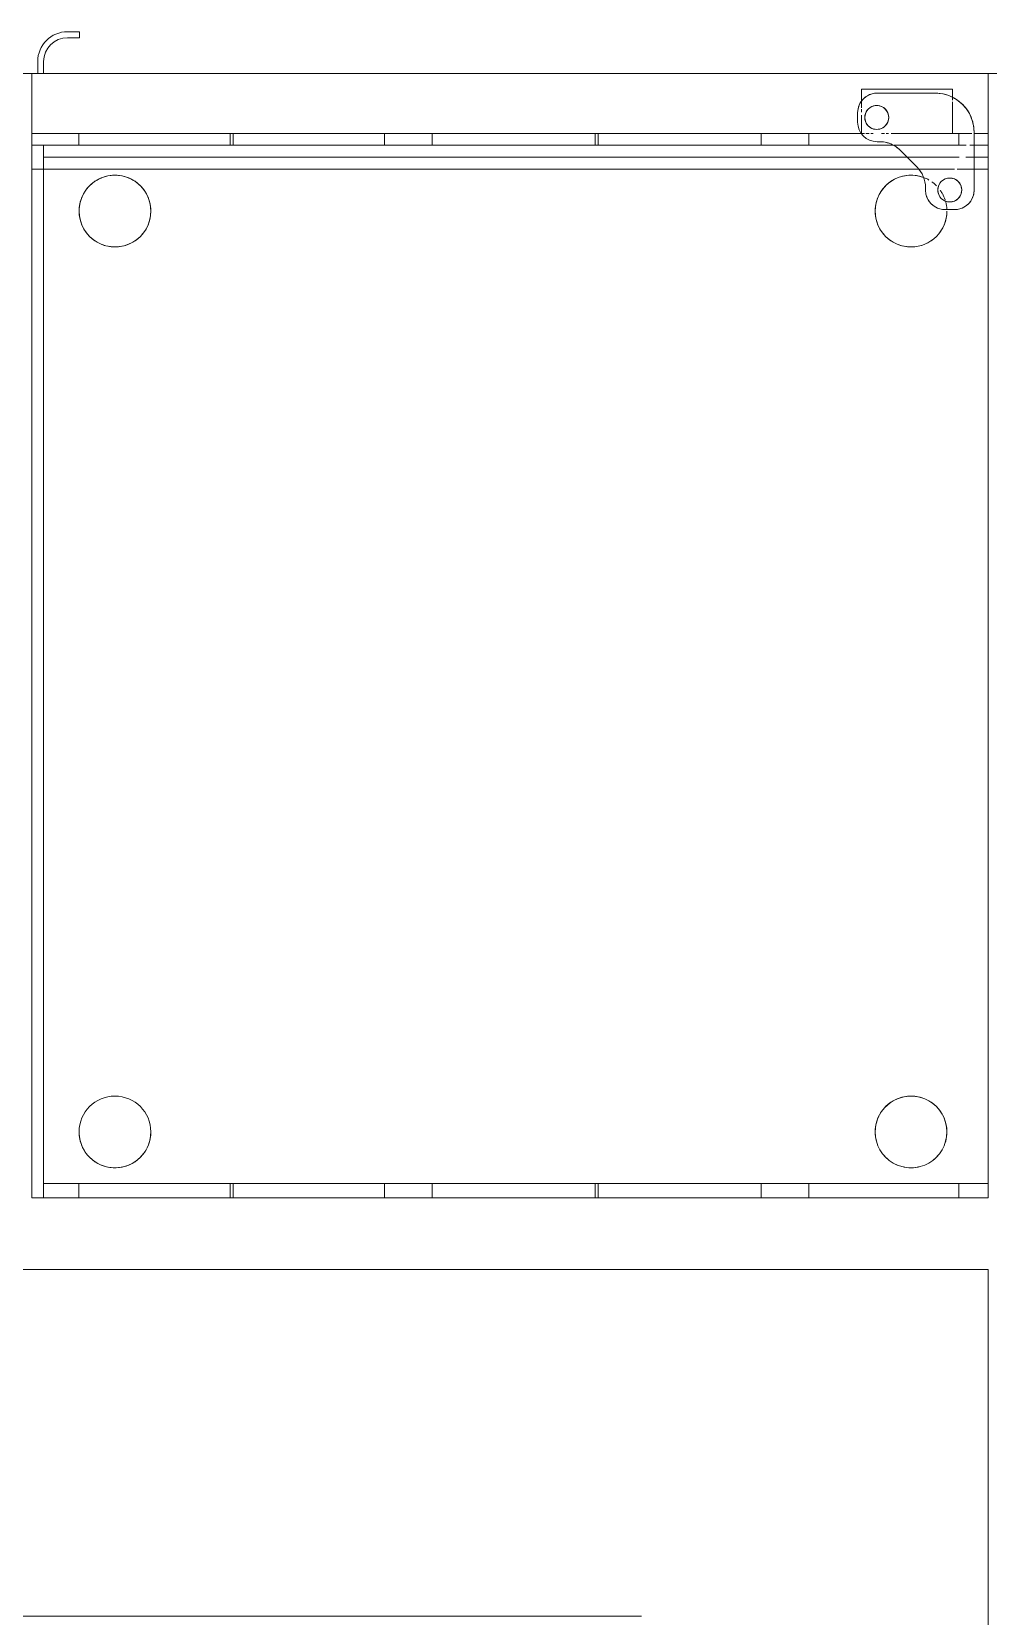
# Model space of a CAD drawing. Header units: inches. Extents: x -430 to 361, y -510 to 778.
# Drawn here: x 57.42 to 77.42, y -358.04 to -324.92 of the extents above; entities that cross this region are included whole.
import ezdxf

# ---------------------------------------------------------------- set-up
doc = ezdxf.new("R2010")
doc.units = ezdxf.units.IN
doc.header["$MEASUREMENT"] = 0
for name, color, linetype, lineweight in [('I-WALL', 8, 'Continuous', 9), ('Q-CASE', 8, 'Continuous', 9), ('Q-SPCQ', 8, 'Continuous', 9)]:
    doc.layers.add(name, color=color, linetype=linetype, lineweight=lineweight)

# ---------------------------------------------------------------- blocks, each defined once
blk = doc.blocks.new('Equipment_Refrigerator Undercounter_HC_2 - Equipment_Refrigerator Undercounter_HC__VOA-2456526-Test Fit - First Floor Plan')
at = {"layer": 'Q-SPCQ'}
for p, q in [((1, 24.375), (0.75, 24.375)), ((0.75, 24.375), (1, 24.375)), ((0.75, 24.25), (1, 24.25)), ((1, 24.25), (0.75, 24.25)), ((1, 24.25), (1, 24.375)), ((1, 24.375), (1, 24.25)), ((0.125, 23.75), (0.125, 23.5)), ((0.125, 23.5), (0.125, 23.75)), ((0.25, 23.5), (0.25, 23.75)), ((0.25, 23.75), (0.25, 23.5)), ((0, 23.5), (0, 22)), ((0, 22), (0, 23.5)), ((0, 23.5), (20, 23.5)), ((0.125, 23.5), (0, 23.5)), ((0.125, 23.5), (0.25, 23.5)), ((0.25, 23.5), (0.125, 23.5)), ((0.25, 23.5), (0.125, 23.5)), ((20, 23.5), (0.25, 23.5)), ((20, 23.5), (20, 22)), ((20, 22), (20, 23.5)), ((17.346, 22.917), (17.346, 23.173)), ((17.346, 23.173), (17.346, 23.164)), ((19.25, 23.173), (17.346, 23.173)), ((17.346, 23.164), (17.346, 23.145)), ((17.346, 23.145), (17.346, 23.003)), ((17.346, 23.003), (17.346, 22.917)), ((17.346, 22.78), (17.346, 22.917)), ((17.346, 22.917), (17.346, 22.78)), ((17.674, 23.089), (18.89, 23.089)), ((18.89, 23.089), (17.674, 23.089)), ((19.25, 23.003), (19.25, 23.173)), ((19.25, 23.173), (19.25, 23)), ((19.25, 22.947), (19.25, 23)), ((19.25, 23), (19.25, 22.947)), ((19.25, 22.601), (19.25, 22.912)), ((19.25, 22.912), (19.25, 22.25)), ((17.268, 22.481), (17.268, 22.684)), ((17.268, 22.684), (17.268, 22.481)), ((17.346, 22.694), (17.346, 22.758)), ((17.346, 22.758), (17.346, 22.694)), ((17.346, 22.534), (17.346, 22.631)), ((17.346, 22.601), (17.346, 22.562)), ((17.346, 22.562), (17.346, 22.454)), ((19.25, 22.562), (19.25, 22.601)), ((19.25, 22.449), (19.25, 22.562)), ((0, 22.25), (0, 22)), ((0, 22), (0, 22.25)), ((0, 22.25), (0.985, 22.25)), ((17.344, 22.25), (0, 22.25)), ((0.985, 22.25), (4.149, 22.25)), ((4.149, 22.25), (0.985, 22.25)), ((0.985, 22.25), (4.149, 22.25)), ((4.149, 22.25), (0.985, 22.25)), ((0.985, 22.25), (4.149, 22.25)), ((4.149, 22.25), (0.985, 22.25)), ((0.985, 22.25), (4.149, 22.25)), ((4.149, 22.25), (0.985, 22.25)), ((0.985, 22.25), (4.149, 22.25)), ((4.149, 22.25), (0.985, 22.25)), ((0.985, 22.25), (4.149, 22.25)), ((4.149, 22.25), (0.985, 22.25)), ((0.985, 22.25), (4.149, 22.25)), ((0.985, 22.25), (0.985, 22)), ((0.985, 22), (0.985, 22.25)), ((0.985, 22.25), (0.985, 22)), ((0.985, 22), (0.985, 22.25)), ((0.985, 22.25), (0.985, 22)), ((0.985, 22), (0.985, 22.25)), ((0.985, 22.25), (0.985, 22)), ((0.985, 22), (0.985, 22.25)), ((0.985, 22.25), (0.985, 22)), ((0.985, 22), (0.985, 22.25)), ((0.985, 22.25), (0.985, 22)), ((0.985, 22), (0.985, 22.25)), ((4.149, 22.25), (4.211, 22.25)), ((4.149, 22.25), (4.149, 22)), ((4.149, 22), (4.149, 22.25)), ((4.149, 22.25), (4.149, 22)), ((4.149, 22), (4.149, 22.25)), ((4.149, 22.25), (4.149, 22)), ((4.149, 22), (4.149, 22.25)), ((4.149, 22.25), (4.149, 22)), ((4.149, 22), (4.149, 22.25)), ((4.149, 22.25), (4.149, 22)), ((4.149, 22), (4.149, 22.25)), ((4.149, 22.25), (4.149, 22)), ((4.149, 22), (4.149, 22.25)), ((4.211, 22.25), (7.375, 22.25)), ((7.375, 22.25), (4.211, 22.25)), ((4.211, 22.25), (7.375, 22.25)), ((7.375, 22.25), (4.211, 22.25)), ((4.211, 22.25), (7.375, 22.25)), ((7.375, 22.25), (4.211, 22.25)), ((4.211, 22.25), (7.375, 22.25)), ((7.375, 22.25), (4.211, 22.25)), ((4.211, 22.25), (7.375, 22.25)), ((7.375, 22.25), (4.211, 22.25)), ((4.211, 22.25), (7.375, 22.25)), ((7.375, 22.25), (4.211, 22.25)), ((4.211, 22.25), (7.375, 22.25)), ((4.211, 22.25), (4.211, 22)), ((4.211, 22), (4.211, 22.25)), ((4.211, 22.25), (4.211, 22)), ((4.211, 22), (4.211, 22.25)), ((4.211, 22.25), (4.211, 22)), ((4.211, 22), (4.211, 22.25)), ((4.211, 22.25), (4.211, 22)), ((4.211, 22), (4.211, 22.25)), ((4.211, 22.25), (4.211, 22)), ((4.211, 22), (4.211, 22.25)), ((4.211, 22.25), (4.211, 22)), ((4.211, 22), (4.211, 22.25)), ((7.375, 22.25), (8.375, 22.25)), ((7.375, 22.25), (7.375, 22)), ((7.375, 22), (7.375, 22.25)), ((7.375, 22.25), (7.375, 22)), ((7.375, 22), (7.375, 22.25)), ((7.375, 22.25), (7.375, 22)), ((7.375, 22), (7.375, 22.25)), ((7.375, 22.25), (7.375, 22)), ((7.375, 22), (7.375, 22.25)), ((7.375, 22.25), (7.375, 22)), ((7.375, 22), (7.375, 22.25)), ((7.375, 22.25), (7.375, 22)), ((7.375, 22), (7.375, 22.25)), ((8.375, 22.25), (11.781, 22.25)), ((11.781, 22.25), (8.375, 22.25)), ((8.375, 22.25), (11.781, 22.25)), ((11.781, 22.25), (8.375, 22.25)), ((8.375, 22.25), (11.781, 22.25)), ((11.781, 22.25), (8.375, 22.25)), ((8.375, 22.25), (11.781, 22.25)), ((11.781, 22.25), (8.375, 22.25)), ((8.375, 22.25), (11.781, 22.25)), ((11.781, 22.25), (8.375, 22.25)), ((8.375, 22.25), (11.781, 22.25)), ((11.781, 22.25), (8.375, 22.25)), ((8.375, 22.25), (11.781, 22.25)), ((8.375, 22.25), (8.375, 22)), ((8.375, 22), (8.375, 22.25)), ((8.375, 22.25), (8.375, 22)), ((8.375, 22), (8.375, 22.25)), ((8.375, 22.25), (8.375, 22)), ((8.375, 22), (8.375, 22.25)), ((8.375, 22.25), (8.375, 22)), ((8.375, 22), (8.375, 22.25)), ((8.375, 22.25), (8.375, 22)), ((8.375, 22), (8.375, 22.25)), ((8.375, 22.25), (8.375, 22)), ((8.375, 22), (8.375, 22.25)), ((11.781, 22.25), (11.844, 22.25)), ((11.781, 22.25), (11.781, 22)), ((11.781, 22), (11.781, 22.25)), ((11.781, 22.25), (11.781, 22)), ((11.781, 22), (11.781, 22.25)), ((11.781, 22.25), (11.781, 22)), ((11.781, 22), (11.781, 22.25)), ((11.781, 22.25), (11.781, 22)), ((11.781, 22), (11.781, 22.25)), ((11.781, 22.25), (11.781, 22)), ((11.781, 22), (11.781, 22.25)), ((11.781, 22.25), (11.781, 22)), ((11.781, 22), (11.781, 22.25)), ((11.844, 22.25), (15.25, 22.25)), ((15.25, 22.25), (11.844, 22.25)), ((11.844, 22.25), (15.25, 22.25)), ((15.25, 22.25), (11.844, 22.25)), ((11.844, 22.25), (15.25, 22.25)), ((15.25, 22.25), (11.844, 22.25)), ((11.844, 22.25), (15.25, 22.25)), ((15.25, 22.25), (11.844, 22.25)), ((11.844, 22.25), (15.25, 22.25)), ((15.25, 22.25), (11.844, 22.25)), ((11.844, 22.25), (15.25, 22.25)), ((15.25, 22.25), (11.844, 22.25)), ((11.844, 22.25), (15.25, 22.25)), ((11.844, 22.25), (11.844, 22)), ((11.844, 22), (11.844, 22.25)), ((11.844, 22.25), (11.844, 22)), ((11.844, 22), (11.844, 22.25)), ((11.844, 22.25), (11.844, 22)), ((11.844, 22), (11.844, 22.25)), ((11.844, 22.25), (11.844, 22)), ((11.844, 22), (11.844, 22.25)), ((11.844, 22.25), (11.844, 22)), ((11.844, 22), (11.844, 22.25)), ((11.844, 22.25), (11.844, 22)), ((11.844, 22), (11.844, 22.25)), ((15.25, 22.25), (16.25, 22.25)), ((15.25, 22.25), (15.25, 22)), ((15.25, 22), (15.25, 22.25)), ((15.25, 22.25), (15.25, 22)), ((15.25, 22), (15.25, 22.25)), ((15.25, 22.25), (15.25, 22)), ((15.25, 22), (15.25, 22.25)), ((15.25, 22.25), (15.25, 22)), ((15.25, 22), (15.25, 22.25)), ((15.25, 22.25), (15.25, 22)), ((15.25, 22), (15.25, 22.25)), ((15.25, 22.25), (15.25, 22)), ((15.25, 22), (15.25, 22.25)), ((16.25, 22.25), (17.344, 22.25)), ((17.344, 22.25), (16.25, 22.25)), ((16.25, 22.25), (17.344, 22.25)), ((17.344, 22.25), (16.25, 22.25)), ((16.25, 22.25), (17.344, 22.25)), ((17.344, 22.25), (16.25, 22.25)), ((16.25, 22.25), (17.344, 22.25)), ((17.344, 22.25), (16.25, 22.25)), ((16.25, 22.25), (17.344, 22.25)), ((17.344, 22.25), (16.25, 22.25)), ((16.25, 22.25), (17.344, 22.25)), ((17.344, 22.25), (16.25, 22.25)), ((16.25, 22.25), (17.344, 22.25)), ((16.25, 22.25), (16.25, 22)), ((16.25, 22), (16.25, 22.25)), ((16.25, 22.25), (16.25, 22)), ((16.25, 22), (16.25, 22.25)), ((16.25, 22.25), (16.25, 22)), ((16.25, 22), (16.25, 22.25)), ((16.25, 22.25), (16.25, 22)), ((16.25, 22), (16.25, 22.25)), ((16.25, 22.25), (16.25, 22)), ((16.25, 22), (16.25, 22.25)), ((16.25, 22.25), (16.25, 22)), ((16.25, 22), (16.25, 22.25)), ((17.414, 22.25), (17.344, 22.25)), ((17.346, 22.407), (17.346, 22.471)), ((17.346, 22.454), (17.346, 22.449)), ((17.346, 22.449), (17.346, 22.442)), ((17.346, 22.442), (17.346, 22.423)), ((17.346, 22.423), (17.346, 22.393)), ((17.346, 22.393), (17.346, 22.352)), ((17.346, 22.25), (17.346, 22.385)), ((17.346, 22.352), (17.346, 22.304)), ((17.346, 22.296), (17.346, 22.25)), ((17.414, 22.25), (17.346, 22.25)), ((17.414, 22.25), (17.346, 22.25)), ((17.346, 22.25), (17.414, 22.25)), ((17.414, 22.25), (17.346, 22.25)), ((17.346, 22.25), (17.414, 22.25)), ((17.414, 22.25), (17.346, 22.25)), ((17.346, 22.25), (17.414, 22.25)), ((17.414, 22.25), (17.346, 22.25)), ((17.346, 22.25), (17.414, 22.25)), ((17.414, 22.25), (17.346, 22.25)), ((17.346, 22.25), (17.414, 22.25)), ((17.414, 22.25), (17.346, 22.25)), ((17.346, 22.25), (17.414, 22.25)), ((17.414, 22.25), (17.346, 22.25)), ((17.346, 22.25), (17.414, 22.25)), ((17.507, 22.25), (17.437, 22.25)), ((17.507, 22.25), (17.437, 22.25)), ((17.437, 22.25), (17.507, 22.25)), ((17.507, 22.25), (17.437, 22.25)), ((17.507, 22.25), (17.437, 22.25)), ((17.437, 22.25), (17.507, 22.25)), ((17.507, 22.25), (17.437, 22.25)), ((17.437, 22.25), (17.507, 22.25)), ((17.507, 22.25), (17.437, 22.25)), ((17.437, 22.25), (17.507, 22.25)), ((17.507, 22.25), (17.437, 22.25)), ((17.437, 22.25), (17.507, 22.25)), ((17.507, 22.25), (17.437, 22.25)), ((17.437, 22.25), (17.507, 22.25)), ((17.507, 22.25), (17.437, 22.25)), ((17.437, 22.25), (17.507, 22.25)), ((17.59, 22.25), (17.546, 22.25)), ((17.59, 22.25), (17.546, 22.25)), ((17.546, 22.25), (17.59, 22.25)), ((17.59, 22.25), (17.546, 22.25)), ((17.59, 22.25), (17.546, 22.25)), ((17.546, 22.25), (17.59, 22.25)), ((17.59, 22.25), (17.546, 22.25)), ((17.546, 22.25), (17.59, 22.25)), ((17.59, 22.25), (17.546, 22.25)), ((17.546, 22.25), (17.59, 22.25)), ((17.59, 22.25), (17.546, 22.25)), ((17.546, 22.25), (17.59, 22.25)), ((17.59, 22.25), (17.546, 22.25)), ((17.546, 22.25), (17.59, 22.25)), ((17.59, 22.25), (17.546, 22.25)), ((17.546, 22.25), (17.59, 22.25)), ((17.826, 22.25), (17.765, 22.25)), ((17.826, 22.25), (17.765, 22.25)), ((17.765, 22.25), (17.826, 22.25)), ((17.826, 22.25), (17.765, 22.25)), ((17.826, 22.25), (17.765, 22.25)), ((17.765, 22.25), (17.826, 22.25)), ((17.826, 22.25), (17.765, 22.25)), ((17.765, 22.25), (17.826, 22.25)), ((17.826, 22.25), (17.765, 22.25)), ((17.765, 22.25), (17.826, 22.25)), ((17.826, 22.25), (17.765, 22.25)), ((17.765, 22.25), (17.826, 22.25)), ((17.826, 22.25), (17.765, 22.25)), ((17.765, 22.25), (17.826, 22.25)), ((17.826, 22.25), (17.765, 22.25)), ((17.765, 22.25), (17.826, 22.25)), ((17.914, 22.25), (17.861, 22.25)), ((17.914, 22.25), (17.861, 22.25)), ((17.861, 22.25), (17.914, 22.25)), ((17.914, 22.25), (17.861, 22.25)), ((17.914, 22.25), (17.861, 22.25)), ((17.861, 22.25), (17.914, 22.25)), ((17.914, 22.25), (17.861, 22.25)), ((17.861, 22.25), (17.914, 22.25)), ((17.914, 22.25), (17.861, 22.25)), ((17.861, 22.25), (17.914, 22.25)), ((17.914, 22.25), (17.861, 22.25)), ((17.861, 22.25), (17.914, 22.25)), ((17.914, 22.25), (17.861, 22.25)), ((17.861, 22.25), (17.914, 22.25)), ((17.914, 22.25), (17.861, 22.25)), ((17.861, 22.25), (17.914, 22.25)), ((19.25, 22.25), (17.97, 22.25)), ((19.25, 22.25), (17.97, 22.25)), ((17.97, 22.25), (19.25, 22.25)), ((19.656, 22.25), (17.97, 22.25)), ((19.25, 22.25), (17.97, 22.25)), ((17.97, 22.25), (19.25, 22.25)), ((19.25, 22.25), (17.97, 22.25)), ((17.97, 22.25), (19.25, 22.25)), ((19.25, 22.25), (17.97, 22.25)), ((17.97, 22.25), (19.25, 22.25)), ((19.25, 22.25), (17.97, 22.25)), ((17.97, 22.25), (19.25, 22.25)), ((19.25, 22.25), (17.97, 22.25)), ((17.97, 22.25), (19.25, 22.25)), ((19.25, 22.25), (17.97, 22.25)), ((17.97, 22.25), (19.25, 22.25)), ((19.25, 22.423), (19.25, 22.449)), ((19.25, 22.25), (19.25, 22.423)), ((19.25, 22.25), (19.383, 22.25)), ((19.383, 22.25), (19.25, 22.25)), ((19.25, 22.25), (19.383, 22.25)), ((19.383, 22.25), (19.25, 22.25)), ((19.25, 22.25), (19.383, 22.25)), ((19.383, 22.25), (19.25, 22.25)), ((19.25, 22.25), (19.383, 22.25)), ((19.383, 22.25), (19.25, 22.25)), ((19.25, 22.25), (19.383, 22.25)), ((19.383, 22.25), (19.25, 22.25)), ((19.25, 22.25), (19.383, 22.25)), ((19.383, 22.25), (19.25, 22.25)), ((19.25, 22.25), (19.383, 22.25)), ((19.383, 22.25), (19.656, 22.25)), ((19.383, 22.25), (19.383, 22)), ((19.383, 22), (19.383, 22.25)), ((19.383, 22.25), (19.383, 22)), ((19.383, 22), (19.383, 22.25)), ((19.383, 22.25), (19.383, 22)), ((19.383, 22), (19.383, 22.25)), ((19.383, 22.25), (19.383, 22)), ((19.383, 22), (19.383, 22.25)), ((19.383, 22.25), (19.383, 22)), ((19.383, 22), (19.383, 22.25)), ((19.383, 22.25), (19.383, 22)), ((19.383, 22), (19.383, 22.25)), ((19.701, 22.278), (19.701, 21.062)), ((19.701, 21.062), (19.701, 22.278)), ((19.701, 22.25), (20, 22.25)), ((20, 22.25), (19.701, 22.25)), ((20, 22.25), (20, 21.5)), ((20, 22), (20, 22.25)), ((0, 22), (0, 21.5)), ((0, 21.5), (0, 22)), ((0.25, 22), (0, 22)), ((18.015, 22), (0, 22)), ((0.25, 22), (0.985, 22)), ((18.015, 22), (0.25, 22)), ((0.25, 21.5), (0.25, 22)), ((0.25, 21.5), (0.25, 22)), ((0.25, 21.75), (0.25, 22)), ((0.25, 22), (0.25, 21.75)), ((18.015, 22), (0.25, 22)), ((18.015, 22), (0.25, 22)), ((18.015, 22), (0.25, 22)), ((4.149, 22), (0.985, 22)), ((0.985, 22), (4.149, 22)), ((4.149, 22), (0.985, 22)), ((0.985, 22), (4.149, 22)), ((4.149, 22), (0.985, 22)), ((0.985, 22), (4.149, 22)), ((4.149, 22), (0.985, 22)), ((0.985, 22), (4.149, 22)), ((4.149, 22), (0.985, 22)), ((0.985, 22), (4.149, 22)), ((4.149, 22), (0.985, 22)), ((0.985, 22), (4.149, 22)), ((0.985, 22), (4.149, 22)), ((4.149, 22), (4.211, 22)), ((7.375, 22), (4.211, 22)), ((4.211, 22), (7.375, 22)), ((7.375, 22), (4.211, 22)), ((4.211, 22), (7.375, 22)), ((7.375, 22), (4.211, 22)), ((4.211, 22), (7.375, 22)), ((7.375, 22), (4.211, 22)), ((4.211, 22), (7.375, 22)), ((7.375, 22), (4.211, 22)), ((4.211, 22), (7.375, 22)), ((7.375, 22), (4.211, 22)), ((4.211, 22), (7.375, 22)), ((4.211, 22), (7.375, 22)), ((7.375, 22), (8.375, 22)), ((11.781, 22), (8.375, 22)), ((8.375, 22), (11.781, 22)), ((11.781, 22), (8.375, 22)), ((8.375, 22), (11.781, 22)), ((11.781, 22), (8.375, 22)), ((8.375, 22), (11.781, 22)), ((11.781, 22), (8.375, 22)), ((8.375, 22), (11.781, 22)), ((11.781, 22), (8.375, 22)), ((8.375, 22), (11.781, 22)), ((11.781, 22), (8.375, 22)), ((8.375, 22), (11.781, 22)), ((8.375, 22), (11.781, 22)), ((11.781, 22), (11.844, 22)), ((15.25, 22), (11.844, 22)), ((11.844, 22), (15.25, 22)), ((15.25, 22), (11.844, 22)), ((11.844, 22), (15.25, 22)), ((15.25, 22), (11.844, 22)), ((11.844, 22), (15.25, 22)), ((15.25, 22), (11.844, 22)), ((11.844, 22), (15.25, 22)), ((15.25, 22), (11.844, 22)), ((11.844, 22), (15.25, 22)), ((15.25, 22), (11.844, 22)), ((11.844, 22), (15.25, 22)), ((11.844, 22), (15.25, 22)), ((15.25, 22), (16.25, 22)), ((18.015, 22), (16.25, 22)), ((16.25, 22), (18.015, 22)), ((18.015, 22), (16.25, 22)), ((16.25, 22), (18.015, 22)), ((18.015, 22), (16.25, 22)), ((16.25, 22), (18.015, 22)), ((18.015, 22), (16.25, 22)), ((16.25, 22), (18.015, 22)), ((18.015, 22), (16.25, 22)), ((16.25, 22), (18.015, 22)), ((18.015, 22), (16.25, 22)), ((16.25, 22), (18.015, 22)), ((16.25, 22), (18.015, 22)), ((17.726, 22.075), (17.674, 22.075)), ((17.674, 22.075), (17.726, 22.075)), ((19.383, 22), (18.029, 22)), ((18.029, 22), (19.383, 22)), ((19.383, 22), (18.029, 22)), ((18.029, 22), (19.383, 22)), ((19.383, 22), (18.029, 22)), ((18.029, 22), (19.383, 22)), ((19.383, 22), (18.029, 22)), ((18.029, 22), (19.383, 22)), ((19.383, 22), (18.029, 22)), ((18.029, 22), (19.383, 22)), ((19.383, 22), (18.029, 22)), ((18.029, 22), (19.383, 22)), ((18.029, 22), (19.383, 22)), ((19.538, 22), (18.029, 22)), ((19.538, 22), (18.029, 22)), ((19.538, 22), (18.029, 22)), ((19.538, 22), (18.029, 22)), ((19.538, 22), (18.029, 22)), ((18.509, 21.544), (18.156, 21.897)), ((18.156, 21.897), (18.509, 21.544)), ((19.383, 22), (19.538, 22)), ((19.613, 22), (19.701, 22)), ((19.701, 22), (19.613, 22)), ((19.701, 22), (19.613, 22)), ((19.701, 22), (19.613, 22)), ((19.701, 22), (19.613, 22)), ((19.701, 22), (19.613, 22)), ((19.701, 22), (20, 22)), ((20, 22), (19.701, 22)), ((20, 22), (19.701, 22)), ((20, 22), (19.701, 22)), ((20, 22), (19.701, 22)), ((20, 22), (19.701, 22)), ((20, 21.5), (20, 22)), ((20, 22), (20, 21.5)), ((20, 21.5), (20, 22)), ((20, 21.75), (20, 22)), ((20, 22), (20, 21.75)), ((0.25, 21.75), (18.303, 21.75)), ((18.303, 21.75), (0.25, 21.75)), ((0.25, 21.5), (0.25, 21.75)), ((0.25, 21.75), (0.25, 21.5)), ((18.303, 21.75), (0.25, 21.75)), ((18.303, 21.75), (0.25, 21.75)), ((18.303, 21.75), (19.39, 21.75)), ((19.39, 21.75), (18.303, 21.75)), ((19.39, 21.75), (18.303, 21.75)), ((19.39, 21.75), (18.303, 21.75)), ((19.533, 21.75), (19.701, 21.75)), ((19.701, 21.75), (19.533, 21.75)), ((19.701, 21.75), (19.533, 21.75)), ((19.701, 21.75), (19.533, 21.75)), ((19.701, 21.75), (20, 21.75)), ((20, 21.75), (19.701, 21.75)), ((20, 21.75), (19.701, 21.75)), ((20, 21.75), (19.701, 21.75)), ((20, 21.5), (20, 21.75)), ((20, 21.75), (20, 21.5)), ((0, 0), (0, 21.5)), ((0, 21.5), (0, 0)), ((18.543, 21.5), (0, 21.5)), ((0.25, 21.5), (0, 21.5)), ((0.25, 21.5), (0, 21.5)), ((0.25, 21.5), (0, 21.5)), ((18.543, 21.5), (0.25, 21.5)), ((0.25, 21.5), (18.543, 21.5)), ((18.543, 21.5), (0.25, 21.5)), ((0.25, 0), (0.25, 21.5)), ((0.25, 0.297), (0.25, 21.5)), ((18.543, 21.5), (0.25, 21.5)), ((18.543, 21.5), (0.25, 21.5)), ((0.25, 21.5), (18.543, 21.5)), ((18.543, 21.5), (0.25, 21.5)), ((0.25, 21.5), (18.543, 21.5)), ((18.543, 21.5), (0.25, 21.5)), ((19.291, 21.5), (18.543, 21.5)), ((19.291, 21.5), (18.543, 21.5)), ((18.543, 21.5), (19.291, 21.5)), ((19.291, 21.5), (18.543, 21.5)), ((19.291, 21.5), (18.543, 21.5)), ((19.291, 21.5), (18.543, 21.5)), ((18.543, 21.5), (19.291, 21.5)), ((19.291, 21.5), (18.543, 21.5)), ((18.543, 21.5), (19.291, 21.5)), ((19.291, 21.5), (18.543, 21.5)), ((19.701, 21.5), (19.347, 21.5)), ((19.701, 21.5), (19.347, 21.5)), ((19.347, 21.5), (19.701, 21.5)), ((19.701, 21.5), (19.347, 21.5)), ((19.701, 21.5), (19.347, 21.5)), ((19.701, 21.5), (19.347, 21.5)), ((19.347, 21.5), (19.701, 21.5)), ((19.701, 21.5), (19.347, 21.5)), ((19.347, 21.5), (19.701, 21.5)), ((19.701, 21.5), (19.347, 21.5)), ((20, 21.5), (19.701, 21.5)), ((20, 21.5), (19.701, 21.5)), ((19.701, 21.5), (20, 21.5)), ((20, 21.5), (19.701, 21.5)), ((20, 21.5), (19.701, 21.5)), ((20, 21.5), (19.701, 21.5)), ((19.701, 21.5), (20, 21.5)), ((20, 21.5), (19.701, 21.5)), ((19.701, 21.5), (20, 21.5)), ((20, 21.5), (19.701, 21.5)), ((20, 0), (20, 21.5)), ((20, 21.5), (20, 0)), ((20, 21.5), (20, 0.297)), ((20, 0.297), (20, 21.5)), ((18.688, 21.062), (18.688, 21.114)), ((18.688, 21.114), (18.688, 21.062)), ((19.296, 20.656), (19.093, 20.656)), ((19.093, 20.656), (19.296, 20.656)), ((0, 0), (20, 0)), ((0.25, 0), (0, 0)), ((0.25, 0.297), (0.25, 0)), ((0.25, 0), (0.25, 0.297)), ((0.25, 0.297), (0.985, 0.297)), ((20, 0.297), (0.25, 0.297)), ((0.25, 0), (0.25, 0.297)), ((0.985, 0), (0.25, 0)), ((20, 0), (0.25, 0)), ((0.985, 0), (0.25, 0)), ((0.985, 0), (0.25, 0)), ((0.25, 0), (20, 0)), ((0.985, 0.297), (4.149, 0.297)), ((4.149, 0.297), (0.985, 0.297)), ((0.985, 0.297), (4.149, 0.297)), ((4.149, 0.297), (0.985, 0.297)), ((0.985, 0.297), (4.149, 0.297)), ((4.149, 0.297), (0.985, 0.297)), ((0.985, 0.297), (4.149, 0.297)), ((4.149, 0.297), (0.985, 0.297)), ((0.985, 0.297), (4.149, 0.297)), ((4.149, 0.297), (0.985, 0.297)), ((0.985, 0.297), (4.149, 0.297)), ((4.149, 0.297), (0.985, 0.297)), ((0.985, 0.297), (4.149, 0.297)), ((0.985, 0), (0.985, 0.297)), ((0.985, 0.297), (0.985, 0)), ((0.985, 0), (0.985, 0.297)), ((0.985, 0.297), (0.985, 0)), ((0.985, 0), (0.985, 0.297)), ((0.985, 0.297), (0.985, 0)), ((0.985, 0), (0.985, 0.297)), ((0.985, 0.297), (0.985, 0)), ((0.985, 0), (0.985, 0.297)), ((0.985, 0.297), (0.985, 0)), ((0.985, 0), (0.985, 0.297)), ((0.985, 0.297), (0.985, 0)), ((4.149, 0), (0.985, 0)), ((4.149, 0), (0.985, 0)), ((0.985, 0), (4.149, 0)), ((4.149, 0), (0.985, 0)), ((0.985, 0), (4.149, 0)), ((4.149, 0), (0.985, 0)), ((0.985, 0), (4.149, 0)), ((4.149, 0), (0.985, 0)), ((0.985, 0), (4.149, 0)), ((4.149, 0), (0.985, 0)), ((0.985, 0), (4.149, 0)), ((4.149, 0), (0.985, 0)), ((0.985, 0), (4.149, 0)), ((4.149, 0), (0.985, 0)), ((4.149, 0), (0.985, 0)), ((4.149, 0.297), (4.211, 0.297)), ((4.149, 0), (4.149, 0.297)), ((4.149, 0.297), (4.149, 0)), ((4.149, 0), (4.149, 0.297)), ((4.149, 0.297), (4.149, 0)), ((4.149, 0), (4.149, 0.297)), ((4.149, 0.297), (4.149, 0)), ((4.149, 0), (4.149, 0.297)), ((4.149, 0.297), (4.149, 0)), ((4.149, 0), (4.149, 0.297)), ((4.149, 0.297), (4.149, 0)), ((4.149, 0), (4.149, 0.297)), ((4.149, 0.297), (4.149, 0)), ((4.211, 0), (4.149, 0)), ((4.211, 0), (4.149, 0)), ((4.211, 0), (4.149, 0)), ((4.211, 0.297), (7.375, 0.297)), ((7.375, 0.297), (4.211, 0.297)), ((4.211, 0.297), (7.375, 0.297)), ((7.375, 0.297), (4.211, 0.297)), ((4.211, 0.297), (7.375, 0.297)), ((7.375, 0.297), (4.211, 0.297)), ((4.211, 0.297), (7.375, 0.297)), ((7.375, 0.297), (4.211, 0.297)), ((4.211, 0.297), (7.375, 0.297)), ((7.375, 0.297), (4.211, 0.297)), ((4.211, 0.297), (7.375, 0.297)), ((7.375, 0.297), (4.211, 0.297)), ((4.211, 0.297), (7.375, 0.297)), ((4.211, 0), (4.211, 0.297)), ((4.211, 0.297), (4.211, 0)), ((4.211, 0), (4.211, 0.297)), ((4.211, 0.297), (4.211, 0)), ((4.211, 0), (4.211, 0.297)), ((4.211, 0.297), (4.211, 0)), ((4.211, 0), (4.211, 0.297)), ((4.211, 0.297), (4.211, 0)), ((4.211, 0), (4.211, 0.297)), ((4.211, 0.297), (4.211, 0)), ((4.211, 0), (4.211, 0.297)), ((4.211, 0.297), (4.211, 0)), ((7.375, 0), (4.211, 0)), ((7.375, 0), (4.211, 0)), ((4.211, 0), (7.375, 0)), ((7.375, 0), (4.211, 0)), ((4.211, 0), (7.375, 0)), ((7.375, 0), (4.211, 0)), ((4.211, 0), (7.375, 0)), ((7.375, 0), (4.211, 0)), ((4.211, 0), (7.375, 0)), ((7.375, 0), (4.211, 0)), ((4.211, 0), (7.375, 0)), ((7.375, 0), (4.211, 0)), ((4.211, 0), (7.375, 0)), ((7.375, 0), (4.211, 0)), ((7.375, 0), (4.211, 0)), ((7.375, 0.297), (8.375, 0.297)), ((7.375, 0), (7.375, 0.297)), ((7.375, 0.297), (7.375, 0)), ((7.375, 0), (7.375, 0.297)), ((7.375, 0.297), (7.375, 0)), ((7.375, 0), (7.375, 0.297)), ((7.375, 0.297), (7.375, 0)), ((7.375, 0), (7.375, 0.297)), ((7.375, 0.297), (7.375, 0)), ((7.375, 0), (7.375, 0.297)), ((7.375, 0.297), (7.375, 0)), ((7.375, 0), (7.375, 0.297)), ((7.375, 0.297), (7.375, 0)), ((8.375, 0), (7.375, 0)), ((8.375, 0), (7.375, 0)), ((8.375, 0), (7.375, 0)), ((8.375, 0.297), (11.781, 0.297)), ((11.781, 0.297), (8.375, 0.297)), ((8.375, 0.297), (11.781, 0.297)), ((11.781, 0.297), (8.375, 0.297)), ((8.375, 0.297), (11.781, 0.297)), ((11.781, 0.297), (8.375, 0.297)), ((8.375, 0.297), (11.781, 0.297)), ((11.781, 0.297), (8.375, 0.297)), ((8.375, 0.297), (11.781, 0.297)), ((11.781, 0.297), (8.375, 0.297)), ((8.375, 0.297), (11.781, 0.297)), ((11.781, 0.297), (8.375, 0.297)), ((8.375, 0.297), (11.781, 0.297)), ((8.375, 0), (8.375, 0.297)), ((8.375, 0.297), (8.375, 0)), ((8.375, 0), (8.375, 0.297)), ((8.375, 0.297), (8.375, 0)), ((8.375, 0), (8.375, 0.297)), ((8.375, 0.297), (8.375, 0)), ((8.375, 0), (8.375, 0.297)), ((8.375, 0.297), (8.375, 0)), ((8.375, 0), (8.375, 0.297)), ((8.375, 0.297), (8.375, 0)), ((8.375, 0), (8.375, 0.297)), ((8.375, 0.297), (8.375, 0)), ((11.781, 0), (8.375, 0)), ((11.781, 0), (8.375, 0)), ((8.375, 0), (11.781, 0)), ((11.781, 0), (8.375, 0)), ((8.375, 0), (11.781, 0)), ((11.781, 0), (8.375, 0)), ((8.375, 0), (11.781, 0)), ((11.781, 0), (8.375, 0)), ((8.375, 0), (11.781, 0)), ((11.781, 0), (8.375, 0)), ((8.375, 0), (11.781, 0)), ((11.781, 0), (8.375, 0)), ((8.375, 0), (11.781, 0)), ((11.781, 0), (8.375, 0)), ((11.781, 0), (8.375, 0)), ((11.781, 0.297), (11.844, 0.297)), ((11.781, 0), (11.781, 0.297)), ((11.781, 0.297), (11.781, 0)), ((11.781, 0), (11.781, 0.297)), ((11.781, 0.297), (11.781, 0)), ((11.781, 0), (11.781, 0.297)), ((11.781, 0.297), (11.781, 0)), ((11.781, 0), (11.781, 0.297)), ((11.781, 0.297), (11.781, 0)), ((11.781, 0), (11.781, 0.297)), ((11.781, 0.297), (11.781, 0)), ((11.781, 0), (11.781, 0.297)), ((11.781, 0.297), (11.781, 0)), ((11.844, 0), (11.781, 0)), ((11.844, 0), (11.781, 0)), ((11.844, 0), (11.781, 0)), ((11.844, 0.297), (15.25, 0.297)), ((15.25, 0.297), (11.844, 0.297)), ((11.844, 0.297), (15.25, 0.297)), ((15.25, 0.297), (11.844, 0.297)), ((11.844, 0.297), (15.25, 0.297)), ((15.25, 0.297), (11.844, 0.297)), ((11.844, 0.297), (15.25, 0.297)), ((15.25, 0.297), (11.844, 0.297)), ((11.844, 0.297), (15.25, 0.297)), ((15.25, 0.297), (11.844, 0.297)), ((11.844, 0.297), (15.25, 0.297)), ((15.25, 0.297), (11.844, 0.297)), ((11.844, 0.297), (15.25, 0.297)), ((11.844, 0), (11.844, 0.297)), ((11.844, 0.297), (11.844, 0)), ((11.844, 0), (11.844, 0.297)), ((11.844, 0.297), (11.844, 0)), ((11.844, 0), (11.844, 0.297)), ((11.844, 0.297), (11.844, 0)), ((11.844, 0), (11.844, 0.297)), ((11.844, 0.297), (11.844, 0)), ((11.844, 0), (11.844, 0.297)), ((11.844, 0.297), (11.844, 0)), ((11.844, 0), (11.844, 0.297)), ((11.844, 0.297), (11.844, 0)), ((15.25, 0), (11.844, 0)), ((15.25, 0), (11.844, 0)), ((11.844, 0), (15.25, 0)), ((15.25, 0), (11.844, 0)), ((11.844, 0), (15.25, 0)), ((15.25, 0), (11.844, 0)), ((11.844, 0), (15.25, 0)), ((15.25, 0), (11.844, 0)), ((11.844, 0), (15.25, 0)), ((15.25, 0), (11.844, 0)), ((11.844, 0), (15.25, 0)), ((15.25, 0), (11.844, 0)), ((11.844, 0), (15.25, 0)), ((15.25, 0), (11.844, 0)), ((15.25, 0), (11.844, 0)), ((15.25, 0.297), (16.25, 0.297)), ((15.25, 0), (15.25, 0.297)), ((15.25, 0.297), (15.25, 0)), ((15.25, 0), (15.25, 0.297)), ((15.25, 0.297), (15.25, 0)), ((15.25, 0), (15.25, 0.297)), ((15.25, 0.297), (15.25, 0)), ((15.25, 0), (15.25, 0.297)), ((15.25, 0.297), (15.25, 0)), ((15.25, 0), (15.25, 0.297)), ((15.25, 0.297), (15.25, 0)), ((15.25, 0), (15.25, 0.297)), ((15.25, 0.297), (15.25, 0)), ((16.25, 0), (15.25, 0)), ((16.25, 0), (15.25, 0)), ((16.25, 0), (15.25, 0)), ((16.25, 0.297), (19.383, 0.297)), ((19.383, 0.297), (16.25, 0.297)), ((16.25, 0.297), (19.383, 0.297)), ((19.383, 0.297), (16.25, 0.297)), ((16.25, 0.297), (19.383, 0.297)), ((19.383, 0.297), (16.25, 0.297)), ((16.25, 0.297), (19.383, 0.297)), ((19.383, 0.297), (16.25, 0.297)), ((16.25, 0.297), (19.383, 0.297)), ((19.383, 0.297), (16.25, 0.297)), ((16.25, 0.297), (19.383, 0.297)), ((19.383, 0.297), (16.25, 0.297)), ((16.25, 0.297), (19.383, 0.297)), ((16.25, 0), (16.25, 0.297)), ((16.25, 0.297), (16.25, 0)), ((16.25, 0), (16.25, 0.297)), ((16.25, 0.297), (16.25, 0)), ((16.25, 0), (16.25, 0.297)), ((16.25, 0.297), (16.25, 0)), ((16.25, 0), (16.25, 0.297)), ((16.25, 0.297), (16.25, 0)), ((16.25, 0), (16.25, 0.297)), ((16.25, 0.297), (16.25, 0)), ((16.25, 0), (16.25, 0.297)), ((16.25, 0.297), (16.25, 0)), ((19.383, 0), (16.25, 0)), ((19.383, 0), (16.25, 0)), ((16.25, 0), (19.383, 0)), ((19.383, 0), (16.25, 0)), ((16.25, 0), (19.383, 0)), ((19.383, 0), (16.25, 0)), ((16.25, 0), (19.383, 0)), ((19.383, 0), (16.25, 0)), ((16.25, 0), (19.383, 0)), ((19.383, 0), (16.25, 0)), ((16.25, 0), (19.383, 0)), ((19.383, 0), (16.25, 0)), ((16.25, 0), (19.383, 0)), ((19.383, 0), (16.25, 0)), ((19.383, 0), (16.25, 0)), ((19.383, 0.297), (20, 0.297)), ((19.383, 0), (19.383, 0.297)), ((19.383, 0.297), (19.383, 0)), ((19.383, 0), (19.383, 0.297)), ((19.383, 0.297), (19.383, 0)), ((19.383, 0), (19.383, 0.297)), ((19.383, 0.297), (19.383, 0)), ((19.383, 0), (19.383, 0.297)), ((19.383, 0.297), (19.383, 0)), ((19.383, 0), (19.383, 0.297)), ((19.383, 0.297), (19.383, 0)), ((19.383, 0), (19.383, 0.297)), ((19.383, 0.297), (19.383, 0)), ((20, 0), (19.383, 0)), ((20, 0), (19.383, 0)), ((20, 0), (19.383, 0)), ((20, 0.297), (20, 0)), ((20, 0), (20, 0.297)), ((20, 0.297), (20, 0)), ((20, 0), (20, 0.297))]:
    blk.add_line(p, q, dxfattribs=at)
for centre, radius, start, end in [((0.75, 23.75), 0.625, 90, 180), ((0.75, 23.75), 0.625, 90, 180), ((0.75, 23.75), 0.5, 90, 180), ((0.75, 23.75), 0.5, 90, 180), ((17.674, 22.684), 0.406, 90, 180), ((17.674, 22.684), 0.406, 135, 180), ((17.674, 22.684), 0.406, 105, 135), ((17.674, 22.684), 0.406, 90, 105), ((18.89, 22.278), 0.811, 60, 90), ((18.89, 22.278), 0.811, 0, 90), ((18.89, 22.278), 0.811, 58.4382, 60), ((18.89, 22.278), 0.811, 30, 58.4382), ((17.667, 22.582), 0.25, 0, 180), ((17.667, 22.582), 0.25, 0, 180), ((17.667, 22.582), 0.25, 105, 180), ((17.667, 22.582), 0.25, 165, 180), ((17.667, 22.582), 0.25, 180, 225), ((17.667, 22.582), 0.25, 180, 255), ((17.667, 22.582), 0.25, 180, 360), ((17.667, 22.582), 0.25, 180, 360), ((17.667, 22.582), 0.25, 120, 165), ((17.667, 22.582), 0.25, 105, 120), ((17.667, 22.582), 0.25, 90, 105), ((17.667, 22.582), 0.25, 90, 105), ((17.667, 22.582), 0.25, 75, 90), ((17.667, 22.582), 0.25, 75, 90), ((17.667, 22.582), 0.25, 30, 75), ((17.667, 22.582), 0.25, 60, 75), ((17.667, 22.582), 0.25, 45, 60), ((17.667, 22.582), 0.25, 30, 45), ((17.667, 22.582), 0.25, 0, 30), ((17.667, 22.582), 0.25, 15, 30), ((17.667, 22.582), 0.25, 0, 15), ((17.667, 22.582), 0.25, 345, 360), ((17.667, 22.582), 0.25, 345, 360), ((18.89, 22.278), 0.811, 0, 30), ((17.674, 22.481), 0.406, 180, 270), ((17.674, 22.481), 0.406, 180, 270), ((17.667, 22.582), 0.25, 225, 345), ((17.667, 22.582), 0.25, 255, 270), ((17.667, 22.582), 0.25, 270, 285), ((17.667, 22.582), 0.25, 285, 300), ((17.667, 22.582), 0.25, 300, 315), ((17.667, 22.582), 0.25, 315, 330), ((17.667, 22.582), 0.25, 330, 345), ((17.726, 21.467), 0.608, 75, 90), ((17.726, 21.467), 0.608, 45, 90), ((17.726, 21.467), 0.608, 45, 75), ((18.079, 21.114), 0.608, 0, 45), ((18.079, 21.114), 0.608, 0, 45), ((1.741, 20.625), 0.75, 0, 180), ((1.741, 20.625), 0.75, 120, 165), ((1.741, 20.625), 0.75, 105, 120), ((1.741, 20.625), 0.75, 90, 105), ((1.741, 20.625), 0.75, 75, 90), ((1.741, 20.625), 0.75, 60, 75), ((1.741, 20.625), 0.75, 15, 60), ((18.384, 20.625), 0.75, 69.4062, 180), ((18.384, 20.625), 0.75, 69.4062, 165), ((18.384, 20.625), 0.75, 60, 69.4062), ((18.384, 20.625), 0.75, 60, 69.4062), ((18.384, 20.625), 0.75, 45, 54.8416), ((18.384, 20.625), 0.75, 45, 54.8416), ((19.194, 21.066), 0.25, 61.5235, 180), ((19.194, 21.066), 0.25, 0, 180), ((19.194, 21.066), 0.25, 60, 61.5235), ((19.194, 21.066), 0.25, 0, 60), ((19.093, 21.062), 0.406, 180, 195), ((19.093, 21.062), 0.406, 180, 270), ((19.093, 21.062), 0.406, 195, 225), ((19.194, 21.066), 0.25, 180, 298.4765), ((19.194, 21.066), 0.25, 180, 0), ((18.384, 20.625), 0.75, 30, 35.863), ((18.384, 20.625), 0.75, 30, 35.863), ((18.384, 20.625), 0.75, 18.0487, 29.1713), ((18.384, 20.625), 0.75, 18.0487, 29.1713), ((19.296, 21.062), 0.406, 270, 360), ((19.194, 21.066), 0.25, 300, 0), ((19.296, 21.062), 0.406, 330, 0), ((1.741, 20.625), 0.75, 165, 180), ((1.741, 20.625), 0.75, 180, 240), ((1.741, 20.625), 0.75, 180, 0), ((1.741, 20.625), 0.75, 240, 360), ((1.741, 20.625), 0.75, 0, 15), ((18.384, 20.625), 0.75, 165, 180), ((18.384, 20.625), 0.75, 180, 195), ((18.384, 20.625), 0.75, 180, 0), ((19.093, 21.062), 0.406, 225, 255), ((18.384, 20.625), 0.75, 315, 360), ((19.093, 21.062), 0.406, 255, 270), ((18.384, 20.625), 0.75, 2.3987, 15), ((18.384, 20.625), 0.75, 2.3987, 15), ((19.296, 21.062), 0.406, 270, 272.4995), ((19.194, 21.066), 0.25, 298.4765, 300), ((19.296, 21.062), 0.406, 272.4995, 285), ((19.296, 21.062), 0.406, 285, 300), ((19.296, 21.062), 0.406, 300, 330), ((18.384, 20.625), 0.75, 195, 255), ((18.384, 20.625), 0.75, 255, 270), ((18.384, 20.625), 0.75, 270, 315), ((1.741, 1.375), 0.75, 0, 180), ((1.741, 1.375), 0.75, 0, 180), ((18.384, 1.375), 0.75, 0, 180), ((18.384, 1.375), 0.75, 120, 165), ((18.384, 1.375), 0.75, 0, 120), ((1.741, 1.375), 0.75, 180, 195), ((1.741, 1.375), 0.75, 180, 0), ((1.741, 1.375), 0.75, 195, 0), ((18.384, 1.375), 0.75, 165, 180), ((18.384, 1.375), 0.75, 180, 195), ((18.384, 1.375), 0.75, 180, 300), ((18.384, 1.375), 0.75, 300, 0), ((18.384, 1.375), 0.75, 345, 0), ((18.384, 1.375), 0.75, 195, 225), ((18.384, 1.375), 0.75, 315, 330), ((18.384, 1.375), 0.75, 330, 345), ((18.384, 1.375), 0.75, 225, 255), ((18.384, 1.375), 0.75, 285, 300), ((18.384, 1.375), 0.75, 300, 315), ((18.384, 1.375), 0.75, 255, 270), ((18.384, 1.375), 0.75, 270, 285)]:
    blk.add_arc(centre, radius, start, end, dxfattribs=at)
blk = doc.blocks.new('Counter Top - L Shaped _No Backsplash_ - Standard Counter Top-2742262-Test Fit - First Floor Plan')
at = {"layer": 'Q-CASE'}
blk.add_line((181.647, 0), (-47.262, 0), dxfattribs=at)

msp = doc.modelspace()

# ---------------------------------------------------------------- linework, layer by layer
at = {"layer": 'I-WALL'}
for p, q in [((77.423, -350.794), (-208.979, -350.794)), ((77.423, -414.044), (77.423, -350.794)), ((-38.237, -358.044), (70.173, -358.044))]:
    msp.add_line(p, q, dxfattribs=at)

# ---------------------------------------------------------------- block references
at = {"layer": 'Q-CASE', "rotation": 180}
msp.add_blockref('Counter Top - L Shaped _No Backsplash_ - Standard Counter Top-2742262-Test Fit - First Floor Plan', (55.161, -325.794), dxfattribs=at)
at = {"layer": 'Q-SPCQ'}
msp.add_blockref('Equipment_Refrigerator Undercounter_HC_2 - Equipment_Refrigerator Undercounter_HC__VOA-2456526-Test Fit - First Floor Plan', (57.423, -349.294), dxfattribs=at)

doc.saveas('drawing.dxf')
